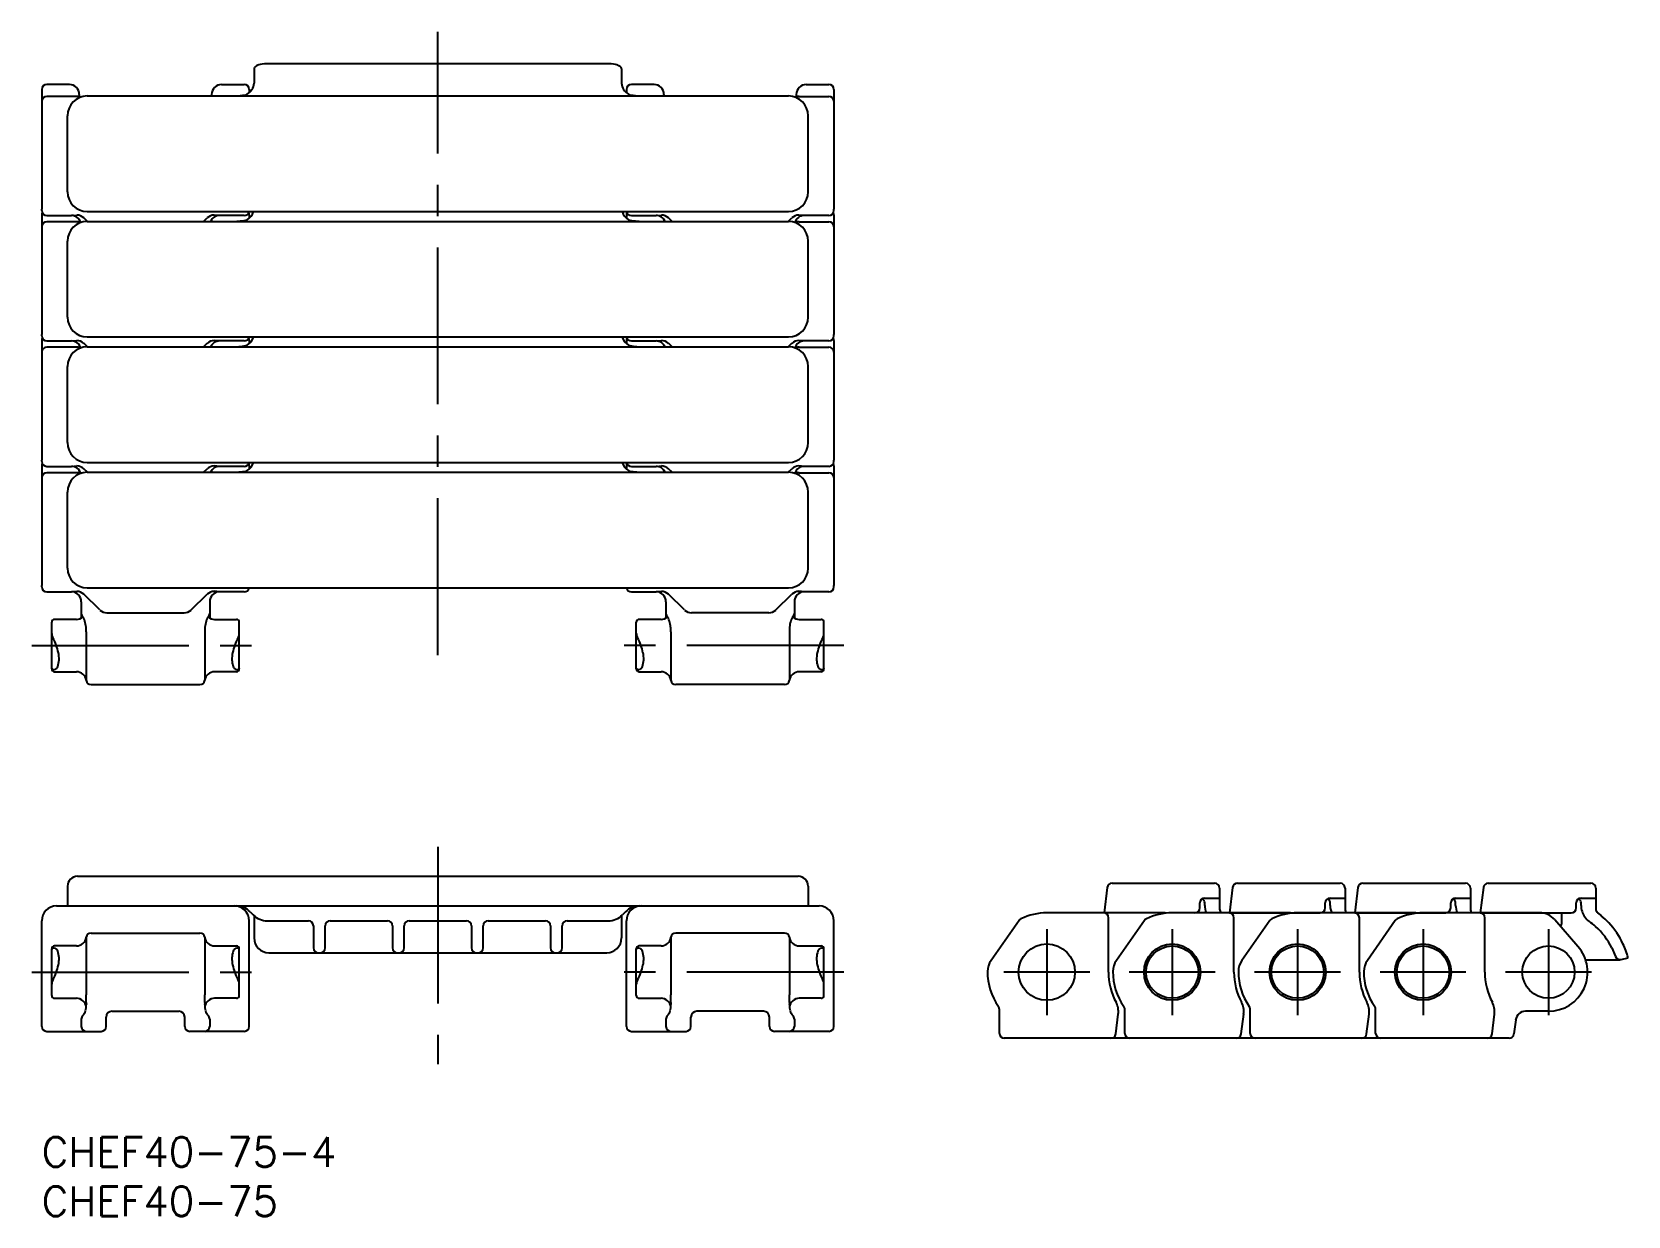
# Model space of a CAD drawing. Extents: x -1 to 161, y -8 to 112.
import ezdxf

# ---------------------------------------------------------------- set-up
doc = ezdxf.new("R2010")
doc.units = 0
doc.header["$LTSCALE"] = 0.5
doc.linetypes.add('CENTER', pattern=[50.8, 31.75, -6.35, 6.35, -6.35])
for name, color, linetype in [('MSM_CENTER', 1, 'CENTER'), ('MSM_CONTINUOUS', 7, 'CONTINUOUS'), ('MSM_PART_NUMBER', 7, 'CONTINUOUS')]:
    doc.layers.add(name, color=color, linetype=linetype)
doc.styles.get("Standard").update_dxf_attribs({"font": 'txt.shx', "height": 3, "bigfont": 'bigfont.shx'})

# ---------------------------------------------------------------- blocks, each defined once
blk = doc.blocks.new('*U10')
at = {"layer": 'MSM_PART_NUMBER'}
blk.add_text('CHEF40-75-4', height=3, dxfattribs=at).set_placement((0, -3))
blk = doc.blocks.new('*U11')
at = {"layer": 'MSM_PART_NUMBER'}
blk.add_text('CHEF40-75', height=3, dxfattribs=at).set_placement((0, -8))

msp = doc.modelspace()

# ---------------------------------------------------------------- linework, layer by layer
at = {"layer": 'MSM_CENTER'}
for p, q in [((40.1, 48.8), (40.1, 111.9)), ((-1, 49.77), (22, 49.77)), ((81.2, 49.77), (58.2, 49.77)), ((40.1, 29.4), (40.1, 7.37)), ((101.76, 21.05), (101.76, 12.35)), ((114.46, 21.05), (114.46, 12.35)), ((127.16, 21.05), (127.16, 12.35)), ((139.86, 21.05), (139.86, 12.35)), ((152.56, 21.05), (152.56, 12.35)), ((-1, 16.7), (22, 16.7)), ((81.2, 16.7), (58.2, 16.7)), ((106.11, 16.7), (97.41, 16.7)), ((118.81, 16.7), (110.11, 16.7)), ((131.51, 16.7), (122.81, 16.7)), ((144.21, 16.7), (135.51, 16.7)), ((156.91, 16.7), (148.21, 16.7))]:
    msp.add_line(p, q, dxfattribs=at)
at = {"layer": 'MSM_CONTINUOUS'}
for p, q in [((57.2, 108.67), (23, 108.67)), ((21.5, 108.16), (21.5, 106.71)), ((58.7, 108.16), (58.7, 106.71)), ((0, 106.07), (0, 93.95)), ((2.8, 106.57), (0.5, 106.57)), ((3.5, 105.37), (0.5, 105.37)), ((3.8, 105.57), (3.8, 105.32)), ((4.6, 105.41), (75.6, 105.41)), ((17.2, 105.57), (17.2, 105.41)), ((18.2, 106.57), (20.5, 106.57)), ((21, 106.07), (21, 105.73)), ((59.2, 106.07), (59.2, 105.73)), ((62, 106.57), (59.7, 106.57)), ((63, 105.57), (63, 105.41)), ((76.4, 105.57), (76.4, 105.32)), ((76.7, 105.37), (79.7, 105.37)), ((77.4, 106.57), (79.7, 106.57)), ((80.2, 106.07), (80.2, 93.95)), ((2.6, 95.71), (2.6, 103.41)), ((77.6, 95.71), (77.6, 103.41)), ((0, 93.82), (0, 93.95)), ((80.2, 93.82), (80.2, 93.95)), ((0, 93.37), (0, 81.25)), ((0.5, 93.31), (3, 93.31)), ((3.5, 92.67), (0.5, 92.67)), ((3, 93.31), (3.54, 93.36)), ((3.8, 92.87), (3.8, 92.62)), ((4.62, 92.71), (4.25, 93.07)), ((4.6, 93.71), (75.6, 93.71)), ((4.6, 92.71), (75.6, 92.71)), ((16.38, 92.71), (16.75, 93.07)), ((17.2, 92.87), (17.2, 92.71)), ((18, 93.31), (17.46, 93.36)), ((20.5, 93.31), (18, 93.31)), ((21, 93.37), (21, 93.03)), ((59.2, 93.37), (59.2, 93.03)), ((59.7, 93.31), (62.2, 93.31)), ((62.2, 93.31), (62.74, 93.36)), ((63, 92.87), (63, 92.71)), ((63.82, 92.71), (63.45, 93.07)), ((75.58, 92.71), (75.95, 93.07)), ((76.4, 92.87), (76.4, 92.62)), ((77.2, 93.31), (76.66, 93.36)), ((76.7, 92.67), (79.7, 92.67)), ((79.7, 93.31), (77.2, 93.31)), ((80.2, 93.37), (80.2, 81.25)), ((2.6, 83.01), (2.6, 90.71)), ((77.6, 83.01), (77.6, 90.71)), ((0, 81.12), (0, 81.25)), ((4.6, 81.01), (75.6, 81.01)), ((80.2, 81.12), (80.2, 81.25)), ((0, 80.67), (0, 68.55)), ((0.5, 80.61), (3, 80.61)), ((3.5, 79.97), (0.5, 79.97)), ((3, 80.61), (3.54, 80.66)), ((3.8, 80.17), (3.8, 79.92)), ((4.62, 80.01), (4.25, 80.37)), ((4.6, 80.01), (75.6, 80.01)), ((16.38, 80.01), (16.75, 80.37)), ((17.2, 80.17), (17.2, 80.01)), ((18, 80.61), (17.46, 80.66)), ((20.5, 80.61), (18, 80.61)), ((21, 80.67), (21, 80.33)), ((59.2, 80.67), (59.2, 80.33)), ((59.7, 80.61), (62.2, 80.61)), ((62.2, 80.61), (62.74, 80.66)), ((63, 80.17), (63, 80.01)), ((63.82, 80.01), (63.45, 80.37)), ((75.58, 80.01), (75.95, 80.37)), ((76.4, 80.17), (76.4, 79.92)), ((77.2, 80.61), (76.66, 80.66)), ((76.7, 79.97), (79.7, 79.97)), ((79.7, 80.61), (77.2, 80.61)), ((80.2, 80.67), (80.2, 68.55)), ((2.6, 70.31), (2.6, 78.01)), ((77.6, 70.31), (77.6, 78.01)), ((0, 68.42), (0, 68.55)), ((0, 67.97), (0, 55.85)), ((0.5, 67.91), (3, 67.91)), ((3, 67.91), (3.54, 67.96)), ((4.6, 68.31), (75.6, 68.31)), ((18, 67.91), (17.46, 67.96)), ((20.5, 67.91), (18, 67.91)), ((21, 67.97), (21, 67.63)), ((59.2, 67.97), (59.2, 67.63)), ((59.7, 67.91), (62.2, 67.91)), ((62.2, 67.91), (62.74, 67.96)), ((77.2, 67.91), (76.66, 67.96)), ((79.7, 67.91), (77.2, 67.91)), ((80.2, 68.42), (80.2, 68.55)), ((80.2, 67.97), (80.2, 55.85)), ((3.5, 67.27), (0.5, 67.27)), ((3.8, 67.47), (3.8, 67.22)), ((4.62, 67.31), (4.25, 67.67)), ((4.6, 67.31), (75.6, 67.31)), ((16.38, 67.31), (16.75, 67.67)), ((17.2, 67.47), (17.2, 67.31)), ((63, 67.47), (63, 67.31)), ((63.82, 67.31), (63.45, 67.67)), ((75.58, 67.31), (75.95, 67.67)), ((76.4, 67.47), (76.4, 67.22)), ((76.7, 67.27), (79.7, 67.27)), ((2.6, 57.61), (2.6, 65.31)), ((77.6, 57.61), (77.6, 65.31)), ((0, 55.72), (0, 55.85)), ((0.5, 55.21), (3, 55.21)), ((3, 55.21), (3.54, 55.26)), ((5.88, 53.37), (4.25, 54.97)), ((4.6, 55.61), (75.6, 55.61)), ((15.12, 53.37), (16.75, 54.97)), ((18, 55.21), (17.46, 55.26)), ((20.5, 55.21), (18, 55.21)), ((59.7, 55.21), (62.2, 55.21)), ((62.2, 55.21), (62.74, 55.26)), ((65.08, 53.37), (63.45, 54.97)), ((74.32, 53.37), (75.95, 54.97)), ((77.2, 55.21), (76.66, 55.26)), ((79.7, 55.21), (77.2, 55.21)), ((80.2, 55.72), (80.2, 55.85)), ((4, 54.21), (4, 52.55)), ((17, 54.21), (17, 52.55)), ((63.2, 54.21), (63.2, 52.55)), ((76.2, 54.21), (76.2, 52.55)), ((1, 47.42), (1, 52.12)), ((3.5, 52.42), (1.3, 52.42)), ((6.58, 53.08), (14.43, 53.08)), ((17.5, 52.42), (19.7, 52.42)), ((20, 47.42), (20, 52.12)), ((60.2, 47.42), (60.2, 52.12)), ((62.7, 52.42), (60.5, 52.42)), ((73.62, 53.08), (65.77, 53.08)), ((76.7, 52.42), (78.9, 52.42)), ((79.2, 47.42), (79.2, 52.12)), ((4.49, 51.17), (4.49, 46.25)), ((16.51, 51.17), (16.51, 46.25)), ((63.69, 51.17), (63.69, 46.25)), ((75.71, 51.17), (75.71, 46.25)), ((1, 47.47), (1, 47.44)), ((1.3, 47.12), (3.5, 47.12)), ((19.7, 47.12), (17.5, 47.12)), ((20, 47.47), (20, 47.44)), ((60.2, 47.47), (60.2, 47.44)), ((60.5, 47.12), (62.7, 47.12)), ((78.9, 47.12), (76.7, 47.12)), ((79.2, 47.47), (79.2, 47.44)), ((4.99, 45.81), (16.01, 45.81)), ((75.21, 45.81), (64.19, 45.81)), ((3.6, 26.4), (76.6, 26.4)), ((2.6, 25.4), (2.6, 23.4)), ((77.6, 25.4), (77.6, 23.4)), ((107.87, 25.26), (107.56, 22.7)), ((108.37, 25.7), (118.76, 25.7)), ((119.26, 25.2), (119.26, 23.09)), ((120.57, 25.26), (120.26, 22.7)), ((121.07, 25.7), (131.46, 25.7)), ((131.96, 25.2), (131.96, 23.09)), ((133.27, 25.26), (132.96, 22.7)), ((133.77, 25.7), (144.16, 25.7)), ((144.66, 25.2), (144.66, 23.09)), ((145.97, 25.26), (145.66, 22.7)), ((146.47, 25.7), (156.86, 25.7)), ((157.36, 25.2), (157.36, 23.09)), ((1.5, 23.4), (78.7, 23.4)), ((21.09, 22.81), (21.41, 22.49)), ((59.11, 22.81), (58.79, 22.49)), ((113.58, 22.7), (101.76, 22.7)), ((126.28, 22.7), (114.46, 22.7)), ((117.26, 23.2), (117.26, 23.7)), ((117.76, 24.2), (119.26, 24.2)), ((117.76, 23.46), (117.76, 23.7)), ((119.44, 22.7), (119.44, 22.7)), ((120.26, 22.7), (129.46, 22.7)), ((138.98, 22.7), (127.16, 22.7)), ((129.96, 23.2), (129.96, 23.7)), ((130.46, 24.2), (131.96, 24.2)), ((130.46, 23.46), (130.46, 23.7)), ((132.14, 22.7), (132.14, 22.7)), ((132.96, 22.7), (142.16, 22.7)), ((151.68, 22.7), (139.86, 22.7)), ((142.66, 23.2), (142.66, 23.7)), ((143.16, 24.2), (144.66, 24.2)), ((143.16, 23.46), (143.16, 23.7)), ((144.84, 22.7), (144.84, 22.7)), ((145.66, 22.7), (154.86, 22.7)), ((152.61, 22.47), (152.61, 22.7)), ((153.91, 21.7), (153.91, 22.7)), ((155.36, 23.2), (155.36, 23.7)), ((155.86, 24.2), (157.36, 24.2)), ((155.86, 23.46), (155.86, 23.7)), ((157.54, 22.7), (157.93, 22.39)), ((0, 11.2), (0, 21.9)), ((21, 11.2), (21, 21.9)), ((21.5, 22.4), (21.5, 20.16)), ((22.83, 21.9), (27, 21.9)), ((27.5, 21.4), (27.5, 19.16)), ((28.7, 19.16), (28.7, 21.4)), ((29.2, 21.9), (35, 21.9)), ((35.5, 21.4), (35.5, 19.16)), ((36.7, 19.16), (36.7, 21.4)), ((37.2, 21.9), (43, 21.9)), ((43.5, 21.4), (43.5, 19.16)), ((44.7, 19.16), (44.7, 21.4)), ((45.2, 21.9), (51, 21.9)), ((51.5, 21.4), (51.5, 19.16)), ((52.7, 19.16), (52.7, 21.4)), ((53.2, 21.9), (57.37, 21.9)), ((58.7, 22.4), (58.7, 20.16)), ((59.2, 11.2), (59.2, 21.9)), ((80.2, 11.2), (80.2, 21.9)), ((98.95, 21.94), (96.12, 17.89)), ((108.01, 16.7), (108.01, 22.2)), ((111.65, 21.94), (108.82, 17.89)), ((120.71, 16.7), (120.71, 22.2)), ((124.35, 21.94), (121.52, 17.89)), ((133.41, 16.7), (133.41, 22.2)), ((137.05, 21.94), (134.22, 17.89)), ((146.11, 16.7), (146.11, 22.2)), ((155.54, 19.3), (153.19, 22.01)), ((4.49, 20.22), (4.49, 14.39)), ((4.99, 20.66), (16.01, 20.66)), ((16.51, 20.22), (16.51, 14.39)), ((63.69, 20.22), (63.69, 14.39)), ((75.21, 20.66), (64.19, 20.66)), ((75.71, 20.22), (75.71, 14.39)), ((1, 14.35), (1, 19.05)), ((1, 19), (1, 19.02)), ((3.5, 19.35), (1.3, 19.35)), ((17.5, 19.35), (19.7, 19.35)), ((20, 14.35), (20, 19.05)), ((20, 19), (20, 19.02)), ((23, 18.66), (57.2, 18.66)), ((60.2, 14.35), (60.2, 19.05)), ((60.2, 19), (60.2, 19.02)), ((62.7, 19.35), (60.5, 19.35)), ((76.7, 19.35), (78.9, 19.35)), ((79.2, 14.35), (79.2, 19.05)), ((79.2, 19), (79.2, 19.02)), ((156.31, 17.96), (159.8, 17.96)), ((158.97, 19.17), (159.34, 18.27)), ((159.93, 17.98), (160.62, 18.16)), ((1.3, 14.05), (3.5, 14.05)), ((4.5, 13.62), (4.49, 14.39)), ((4.5, 13.62), (4.51, 13.41)), ((16.5, 13.62), (16.49, 13.41)), ((16.5, 13.62), (16.51, 14.39)), ((19.7, 14.05), (17.5, 14.05)), ((60.5, 14.05), (62.7, 14.05)), ((63.7, 13.62), (63.69, 14.39)), ((63.7, 13.62), (63.71, 13.41)), ((75.7, 13.62), (75.69, 13.41)), ((75.7, 13.62), (75.71, 14.39)), ((78.9, 14.05), (76.7, 14.05)), ((96.96, 10.5), (96.96, 12.94)), ((109.66, 10.5), (109.66, 12.94)), ((122.36, 10.5), (122.36, 12.94)), ((135.06, 10.5), (135.06, 12.94)), ((4, 11.95), (4, 11.2)), ((6.52, 11.2), (6.52, 12.14)), ((7.12, 12.74), (13.87, 12.74)), ((14.47, 11.2), (14.47, 12.14)), ((17, 11.95), (17, 11.2)), ((63.2, 11.95), (63.2, 11.2)), ((65.73, 11.2), (65.73, 12.14)), ((73.08, 12.74), (66.33, 12.74)), ((73.68, 11.2), (73.68, 12.14)), ((76.2, 11.95), (76.2, 11.2)), ((108.75, 10.44), (109, 12.46)), ((121.45, 10.44), (121.7, 12.46)), ((134.15, 10.44), (134.4, 12.46)), ((146.85, 10.44), (147.1, 12.46)), ((149.24, 11.86), (149.07, 10.44)), ((152.56, 12.74), (150.23, 12.74)), ((0.5, 10.7), (6.02, 10.7)), ((20.5, 10.7), (14.97, 10.7)), ((59.7, 10.7), (65.23, 10.7)), ((79.7, 10.7), (74.18, 10.7)), ((148.57, 10), (97.46, 10))]:
    msp.add_line(p, q, dxfattribs=at)
at = {"layer": 'MSM_CONTINUOUS', "color": 6}
msp.add_polyline3d([(130.49, 23.11, 0), (130.49, 23.11, 0), (130.49, 23.11, 0), (130.49, 23.11, 0), (130.49, 23.11, 0), (130.49, 23.11, 0), (130.49, 23.11, 0), (130.49, 23.11, 0), (130.49, 23.11, 0), (130.49, 23.11, 0), (130.49, 23.11, 0), (130.49, 23.11, 0), (130.49, 23.11, 0), (130.49, 23.11, 0), (130.49, 23.11, 0), (130.49, 23.11, 0), (130.49, 23.11, 0), (130.49, 23.11, 0), (130.49, 23.11, 0), (130.49, 23.11, 0), (130.49, 23.11, 0), (130.49, 23.11, 0), (130.49, 23.11, 0), (130.49, 23.11, 0), (130.49, 23.11, 0), (130.49, 23.11, 0), (130.49, 23.11, 0), (130.49, 23.11, 0), (130.49, 23.11, 0), (130.49, 23.11, 0), (130.49, 23.11, 0), (130.49, 23.11, 0), (130.49, 23.11, 0), (130.49, 23.11, 0), (130.49, 23.11, 0), (130.49, 23.11, 0), (130.49, 23.11, 0), (130.49, 23.11, 0), (130.49, 23.11, 0), (130.49, 23.11, 0), (130.49, 23.11, 0), (130.49, 23.11, 0), (130.49, 23.11, 0), (130.49, 23.11, 0), (130.49, 23.11, 0), (130.49, 23.11, 0), (130.49, 23.11, 0), (130.49, 23.12, 0), (130.49, 23.12, 0), (130.49, 23.12, 0), (130.49, 23.12, 0), (130.49, 23.12, 0), (130.49, 23.12, 0), (130.49, 23.12, 0), (130.49, 23.12, 0), (130.49, 23.12, 0), (130.49, 23.12, 0), (130.49, 23.12, 0), (130.49, 23.12, 0), (130.49, 23.12, 0), (130.49, 23.12, 0), (130.49, 23.12, 0), (130.49, 23.12, 0), (130.49, 23.12, 0), (130.49, 23.12, 0), (130.49, 23.12, 0), (130.49, 23.12, 0), (130.49, 23.12, 0), (130.49, 23.12, 0), (130.49, 23.12, 0), (130.49, 23.12, 0), (130.49, 23.12, 0), (130.49, 23.12, 0), (130.49, 23.12, 0), (130.49, 23.12, 0), (130.49, 23.12, 0), (130.49, 23.12, 0), (130.49, 23.12, 0), (130.49, 23.12, 0), (130.49, 23.12, 0), (130.49, 23.12, 0), (130.49, 23.12, 0), (130.49, 23.12, 0), (130.49, 23.12, 0), (130.49, 23.12, 0), (130.49, 23.12, 0), (130.49, 23.12, 0), (130.49, 23.12, 0), (130.49, 23.12, 0), (130.49, 23.12, 0), (130.49, 23.12, 0), (130.49, 23.12, 0), (130.49, 23.12, 0), (130.49, 23.12, 0), (130.49, 23.12, 0), (130.49, 23.12, 0), (130.49, 23.12, 0), (130.49, 23.12, 0), (130.49, 23.12, 0), (130.49, 23.12, 0), (130.48, 23.12, 0), (130.48, 23.12, 0), (130.48, 23.12, 0), (130.48, 23.12, 0), (130.48, 23.12, 0), (130.48, 23.12, 0), (130.48, 23.12, 0), (130.48, 23.12, 0), (130.48, 23.12, 0), (130.48, 23.12, 0), (130.48, 23.12, 0), (130.48, 23.12, 0), (130.48, 23.12, 0), (130.48, 23.12, 0), (130.48, 23.12, 0), (130.48, 23.12, 0), (130.48, 23.12, 0), (130.48, 23.12, 0), (130.48, 23.12, 0), (130.48, 23.12, 0), (130.48, 23.13, 0), (130.48, 23.13, 0), (130.48, 23.13, 0), (130.48, 23.13, 0), (130.48, 23.13, 0), (130.48, 23.13, 0), (130.48, 23.13, 0), (130.48, 23.13, 0), (130.48, 23.13, 0), (130.48, 23.13, 0), (130.48, 23.13, 0), (130.48, 23.13, 0), (130.48, 23.13, 0), (130.48, 23.13, 0), (130.48, 23.13, 0), (130.48, 23.13, 0), (130.48, 23.13, 0), (130.48, 23.13, 0), (130.48, 23.13, 0), (130.48, 23.13, 0), (130.48, 23.13, 0), (130.48, 23.13, 0), (130.48, 23.13, 0), (130.48, 23.13, 0), (130.48, 23.13, 0), (130.48, 23.13, 0), (130.48, 23.13, 0), (130.48, 23.13, 0), (130.48, 23.13, 0), (130.48, 23.13, 0), (130.48, 23.13, 0), (130.48, 23.14, 0), (130.48, 23.14, 0), (130.48, 23.14, 0), (130.48, 23.14, 0), (130.48, 23.14, 0), (130.48, 23.14, 0), (130.48, 23.14, 0), (130.48, 23.14, 0), (130.48, 23.14, 0)], dxfattribs=at)
at = {"layer": 'MSM_CONTINUOUS'}
for centre, radius in [((101.76, 16.7), 2.85), ((114.46, 16.7), 2.85), ((127.16, 16.7), 2.85), ((139.86, 16.7), 2.85), ((114.46, 16.7), 2.65), ((127.16, 16.7), 2.65), ((139.86, 16.7), 2.65), ((152.56, 16.7), 2.65)]:
    msp.add_circle(centre, radius, dxfattribs=at)
for centre, radius, start, end in [((21.82, 108.14), 0.317, 123.0986, 177.964), ((22.32, 107.39), 1.22, 99.8347, 123.4298), ((22.95, 104.26), 4.42, 89.3833, 101.0169), ((57.25, 104.26), 4.42, 78.9831, 90.6167), ((57.88, 107.39), 1.22, 56.5702, 80.1653), ((58.38, 108.14), 0.317, 2.036, 56.9014), ((20.09, 106.81), 1.41, 299.7342, 355.8076), ((60.11, 106.81), 1.41, 184.1924, 240.2658), ((0.5, 106.07), 0.5, 90, 180), ((0.5, 104.87), 0.5, 90, 180), ((4.6, 103.41), 2, 90, 180), ((2.8, 105.57), 1, 0, 90), ((3.5, 104.37), 1, 66.3157, 90), ((18.2, 105.57), 1, 90, 180), ((19.19, 114.3), 8.89, 268.7532, 278.4514), ((20.5, 106.07), 0.5, 0, 90), ((20.4, 106.4), 0.901, 276.2865, 295.643), ((59.7, 106.07), 0.5, 90, 180), ((59.8, 106.4), 0.901, 244.357, 263.7135), ((61.01, 114.3), 8.89, 261.5486, 271.2468), ((62, 105.57), 1, 0, 90), ((75.6, 103.41), 2, 0, 90), ((76.7, 104.37), 1, 90, 113.6843), ((77.4, 105.57), 1, 90, 180), ((79.7, 106.07), 0.5, 0, 90), ((79.7, 104.87), 0.5, 0, 90), ((4.6, 95.71), 2, 180, 270), ((75.6, 95.71), 2, 270, 0), ((0.5, 93.81), 0.5, 180, 270), ((79.7, 93.81), 0.5, 270, 0), ((0.5, 93.37), 0.5, 153.7035, 180), ((0.5, 92.17), 0.5, 90, 180), ((4.6, 90.71), 2, 90, 180), ((3, 92.31), 1, 16.9316, 90), ((3.5, 91.67), 1, 66.3157, 90), ((3.54, 92.35), 1, 45.2891, 90.019), ((2.8, 92.87), 1, 0, 2.5405), ((17.46, 92.35), 1, 89.981, 134.7109), ((18, 92.31), 1, 90, 156.5762), ((18.2, 92.87), 1, 177.4595, 180), ((19.19, 101.6), 8.89, 268.7532, 278.4514), ((20.5, 93.81), 0.5, 270, 348.1738), ((20.4, 93.7), 0.901, 276.2865, 295.643), ((20.09, 94.11), 1.41, 299.7342, 343.3431), ((20.5, 93.37), 0.5, 0, 26.2965), ((60.11, 94.11), 1.41, 196.6569, 240.2658), ((59.7, 93.37), 0.5, 153.7035, 180), ((59.7, 93.81), 0.5, 191.8262, 270), ((59.8, 93.7), 0.901, 244.357, 263.7135), ((61.01, 101.6), 8.89, 261.5486, 271.2468), ((62.2, 92.31), 1, 23.4238, 90), ((62.74, 92.35), 1, 45.2891, 90.019), ((62, 92.87), 1, 0, 2.5405), ((75.6, 90.71), 2, 0, 90), ((76.66, 92.35), 1, 89.981, 134.7109), ((77.2, 92.31), 1, 90, 163.0684), ((76.7, 91.67), 1, 90, 113.6843), ((77.4, 92.87), 1, 177.4595, 180), ((79.7, 92.17), 0.5, 0, 90), ((79.7, 93.37), 0.5, 0, 26.2965), ((4.6, 83.01), 2, 180, 270), ((75.6, 83.01), 2, 270, 0), ((0.5, 81.11), 0.5, 180, 270), ((0.5, 80.67), 0.5, 153.7035, 180), ((20.5, 81.11), 0.5, 270, 348.1738), ((20.09, 81.41), 1.41, 299.7342, 343.3431), ((20.5, 80.67), 0.5, 0, 26.2965), ((60.11, 81.41), 1.41, 196.6569, 240.2658), ((59.7, 80.67), 0.5, 153.7035, 180), ((59.7, 81.11), 0.5, 191.8262, 270), ((79.7, 81.11), 0.5, 270, 0), ((79.7, 80.67), 0.5, 0, 26.2965), ((0.5, 79.47), 0.5, 90, 180), ((4.6, 78.01), 2, 90, 180), ((3, 79.61), 1, 16.9316, 90), ((3.5, 78.97), 1, 66.3157, 90), ((3.54, 79.65), 1, 45.2891, 90.019), ((2.8, 80.17), 1, 0, 2.5405), ((17.46, 79.65), 1, 89.981, 134.7109), ((18, 79.61), 1, 90, 156.5762), ((18.2, 80.17), 1, 177.4595, 180), ((19.19, 88.9), 8.89, 268.7532, 278.4514), ((20.4, 81), 0.901, 276.2865, 295.643), ((59.8, 81), 0.901, 244.357, 263.7135), ((61.01, 88.9), 8.89, 261.5486, 271.2468), ((62.2, 79.61), 1, 23.4238, 90), ((62.74, 79.65), 1, 45.2891, 90.019), ((62, 80.17), 1, 0, 2.5405), ((75.6, 78.01), 2, 0, 90), ((76.66, 79.65), 1, 89.981, 134.7109), ((77.2, 79.61), 1, 90, 163.0684), ((76.7, 78.97), 1, 90, 113.6843), ((77.4, 80.17), 1, 177.4595, 180), ((79.7, 79.47), 0.5, 0, 90), ((4.6, 70.31), 2, 180, 270), ((75.6, 70.31), 2, 270, 0), ((0.5, 68.41), 0.5, 180, 270), ((0.5, 67.97), 0.5, 153.7035, 180), ((3, 66.91), 1, 16.9316, 90), ((3.54, 66.95), 1, 45.2891, 90.019), ((17.46, 66.95), 1, 89.981, 134.7109), ((18, 66.91), 1, 90, 156.5762), ((20.5, 68.41), 0.5, 270, 348.1738), ((20.09, 68.71), 1.41, 299.7342, 343.3431), ((20.5, 67.97), 0.5, 0, 26.2965), ((60.11, 68.71), 1.41, 196.6569, 240.2658), ((59.7, 67.97), 0.5, 153.7035, 180), ((59.7, 68.41), 0.5, 191.8262, 270), ((62.2, 66.91), 1, 23.4238, 90), ((62.74, 66.95), 1, 45.2891, 90.019), ((76.66, 66.95), 1, 89.981, 134.7109), ((77.2, 66.91), 1, 90, 163.0684), ((79.7, 68.41), 0.5, 270, 0), ((79.7, 67.97), 0.5, 0, 26.2965), ((0.5, 66.77), 0.5, 90, 180), ((4.6, 65.31), 2, 90, 180), ((3.5, 66.27), 1, 66.3157, 90), ((2.8, 67.47), 1, 0, 2.5405), ((18.2, 67.47), 1, 177.4595, 180), ((19.19, 76.2), 8.89, 268.7532, 278.4514), ((20.4, 68.3), 0.901, 276.2865, 295.643), ((59.8, 68.3), 0.901, 244.357, 263.7135), ((61.01, 76.2), 8.89, 261.5486, 271.2468), ((62, 67.47), 1, 0, 2.5405), ((75.6, 65.31), 2, 0, 90), ((76.7, 66.27), 1, 90, 113.6843), ((77.4, 67.47), 1, 177.4595, 180), ((79.7, 66.77), 0.5, 0, 90), ((4.6, 57.61), 2, 180, 270), ((75.6, 57.61), 2, 270, 0), ((0.5, 55.71), 0.5, 180, 270), ((3, 54.21), 1, 0, 90), ((3.54, 54.25), 1, 45.2891, 90.019), ((17.46, 54.25), 1, 89.981, 134.7109), ((18, 54.21), 1, 90, 180), ((20.5, 55.71), 0.5, 270, 348.1738), ((59.7, 55.71), 0.5, 191.8262, 270), ((62.2, 54.21), 1, 0, 90), ((62.74, 54.25), 1, 45.2891, 90.019), ((76.66, 54.25), 1, 89.981, 134.7109), ((77.2, 54.21), 1, 90, 180), ((79.7, 55.71), 0.5, 270, 0), ((6.58, 54.08), 1, 225.5391, 270), ((14.42, 54.08), 1, 270, 314.4609), ((65.78, 54.08), 1, 225.5391, 270), ((73.62, 54.08), 1, 270, 314.4609), ((1.3, 52.12), 0.3, 90, 180), ((3.5, 53.42), 1, 270, 310.9391), ((4.5, 53.05), 0.5, 180, 214.3088), ((2.22, 51.5), 2.26, 2.9289, 34.3088), ((18.78, 51.5), 2.26, 145.6912, 177.0711), ((17.5, 53.42), 1, 229.0609, 270), ((16.5, 53.05), 0.5, 325.6912, 0), ((19.7, 52.12), 0.3, 0, 90), ((60.5, 52.12), 0.3, 90, 180), ((62.7, 53.42), 1, 270, 310.9391), ((63.7, 53.05), 0.5, 180, 214.3088), ((61.42, 51.5), 2.26, 2.9289, 34.3088), ((77.98, 51.5), 2.26, 145.6912, 177.0711), ((76.7, 53.42), 1, 229.0609, 270), ((75.7, 53.05), 0.5, 325.6912, 0), ((78.9, 52.12), 0.3, 0, 90), ((1.71, 51), 0.709, 180.0776, 190.8455), ((1.91, 51.04), 0.917, 191.1455, 211.9199), ((-3.99, 47.88), 5.78, 11.4201, 27.6213), ((-1657.88, -4.97), 1663.32, 1.93424, 1.94946), ((1678.88, -4.97), 1663.32, 178.05054, 178.06576), ((24.99, 47.88), 5.78, 152.3787, 168.5799), ((19.09, 51.04), 0.917, 328.0801, 348.8545), ((19.29, 51), 0.709, 349.1545, 359.9224), ((60.91, 51), 0.709, 180.0776, 190.8455), ((61.11, 51.04), 0.917, 191.1455, 211.9199), ((55.21, 47.88), 5.78, 11.4201, 27.6213), ((-1598.68, -4.97), 1663.32, 1.93424, 1.94946), ((1738.08, -4.97), 1663.32, 178.05054, 178.06576), ((84.19, 47.88), 5.78, 152.3787, 168.5799), ((78.29, 51.04), 0.917, 328.0801, 348.8545), ((78.49, 51), 0.709, 349.1545, 359.9224), ((-0.67, 48.43), 2.42, 340.9484, 14.1805), ((21.67, 48.43), 2.42, 165.8195, 199.0516), ((58.53, 48.43), 2.42, 340.9484, 14.1805), ((80.87, 48.43), 2.42, 165.8195, 199.0516), ((1.17, 47.5), 0.174, 200.6166, 258.9831), ((1.3, 47.42), 0.3, 180, 270), ((1.17, 47.79), 0.463, 265.0909, 296.5187), ((1.11, 47.87), 0.561, 298.9004, 335.6019), ((3.5, 46.12), 1, 7.2774, 90), ((17.5, 46.12), 1, 90, 172.7226), ((19.89, 47.87), 0.561, 204.3981, 241.0996), ((19.83, 47.79), 0.463, 243.4813, 274.9091), ((19.7, 47.42), 0.3, 270, 0), ((19.83, 47.5), 0.174, 281.0169, 339.3834), ((60.37, 47.5), 0.174, 200.6166, 258.9831), ((60.5, 47.42), 0.3, 180, 270), ((60.37, 47.79), 0.463, 265.0909, 296.5187), ((60.31, 47.87), 0.561, 298.9004, 335.6019), ((62.7, 46.12), 1, 7.2774, 90), ((76.7, 46.12), 1, 90, 172.7226), ((79.09, 47.87), 0.561, 204.3981, 241.0996), ((79.03, 47.79), 0.463, 243.4813, 274.9091), ((78.9, 47.42), 0.3, 270, 0), ((79.03, 47.5), 0.174, 281.0169, 339.3834), ((4.99, 46.31), 0.5, 187.2763, 270.0127), ((16.01, 46.31), 0.5, 269.9873, 352.7237), ((64.19, 46.31), 0.5, 187.2763, 270.0127), ((75.21, 46.31), 0.5, 269.9873, 352.7237), ((3.6, 25.4), 1, 90, 180), ((76.6, 25.4), 1, 0, 90), ((108.37, 25.2), 0.5, 90, 173), ((118.76, 25.2), 0.5, 0, 90), ((121.07, 25.2), 0.5, 90, 173), ((131.46, 25.2), 0.5, 0, 90), ((133.77, 25.2), 0.5, 90, 173), ((144.16, 25.2), 0.5, 0, 90), ((146.47, 25.2), 0.5, 90, 173), ((156.86, 25.2), 0.5, 0, 90), ((1.5, 21.9), 1.5, 90, 180), ((19.5, 21.9), 1.5, 0, 90), ((19.67, 21.4), 2, 45, 90), ((60.53, 21.4), 2, 90, 135), ((60.7, 21.9), 1.5, 90, 180), ((78.7, 21.9), 1.5, 0, 90), ((101.76, 16.7), 6, 90, 115.7771), ((107.51, 22.2), 0.5, 0, 90), ((114.46, 16.7), 6, 90, 115.7771), ((113.58, 20.7), 2, 80.7437, 90), ((116.76, 23.2), 0.5, 270, 360), ((117.76, 23.7), 0.5, 90, 180), ((117.26, 23.7), 0.5, 0, 60.3931), ((119.76, 23.46), 2, 180, 202.294), ((119.76, 23.09), 0.5, 180, 230.6707), ((120.21, 22.2), 0.5, 0, 90), ((127.16, 16.7), 6, 90, 115.7771), ((126.28, 20.7), 2, 80.7437, 90), ((129.46, 23.2), 0.5, 270, 360), ((130.46, 23.7), 0.5, 90, 180), ((129.96, 23.7), 0.5, 0, 60.3931), ((132.46, 23.46), 2, 180, 202.294), ((132.46, 23.09), 0.5, 180, 230.6707), ((132.91, 22.2), 0.5, 0, 90), ((139.86, 16.7), 6, 90, 115.7771), ((138.98, 20.7), 2, 80.7437, 90), ((142.16, 23.2), 0.5, 270, 360), ((143.16, 23.7), 0.5, 90, 180), ((142.66, 23.7), 0.5, 0, 60.3931), ((145.16, 23.46), 2, 180, 202.294), ((145.16, 23.09), 0.5, 180, 230.6707), ((145.61, 22.2), 0.5, 0, 90), ((151.68, 20.7), 2, 41, 90), ((154.86, 23.2), 0.5, 270, 360), ((155.86, 23.7), 0.5, 90, 180), ((155.36, 23.7), 0.5, 0, 60.3931), ((157.86, 23.46), 2, 180, 215.7101), ((157.86, 23.09), 0.5, 180, 230.6707), ((22.83, 23.9), 2, 225, 270), ((27, 21.4), 0.5, 0, 90), ((29.2, 21.4), 0.5, 90, 180), ((35, 21.4), 0.5, 0, 90), ((37.2, 21.4), 0.5, 90, 180), ((43, 21.4), 0.5, 0, 90), ((45.2, 21.4), 0.5, 90, 180), ((51, 21.4), 0.5, 0, 90), ((53.2, 21.4), 0.5, 90, 180), ((57.37, 23.9), 2, 270, 315), ((99.36, 21.65), 0.5, 115.7771, 145), ((112.06, 21.65), 0.5, 115.7771, 145), ((124.76, 21.65), 0.5, 115.7771, 145), ((137.46, 21.65), 0.5, 115.7771, 145), ((153.41, 21.7), 0.5, 315.3819, 0), ((157.83, 23.43), 1.97, 215.5476, 234.7657), ((148.61, 11.05), 13.48, 49.6787, 53.0922), ((152.56, 16), 7.15, 26.3077, 48.1675), ((153.68, 17.11), 6.77, 42.6494, 51.4959), ((152.56, 16), 8.35, 25.3488, 43.05), ((3.5, 20.35), 1, 270, 352.723), ((4.99, 20.16), 0.5, 90, 172.723), ((16.01, 20.16), 0.5, 7.277, 90), ((17.5, 20.35), 1, 187.277, 270), ((23, 20.16), 1.5, 180, 270), ((57.2, 20.16), 1.5, 270, 0), ((62.7, 20.35), 1, 270, 352.723), ((64.19, 20.16), 0.5, 90, 172.723), ((75.21, 20.16), 0.5, 7.277, 90), ((76.7, 20.35), 1, 187.277, 270), ((152.56, 16), 8.35, 14.9999, 25.3489), ((1.3, 19.05), 0.3, 90, 180), ((1.17, 18.96), 0.174, 101.0169, 159.3834), ((1.17, 18.67), 0.463, 63.4813, 94.9091), ((1.11, 18.6), 0.561, 24.3981, 61.0996), ((-0.67, 18.04), 2.42, 345.8195, 19.0516), ((21.67, 18.04), 2.42, 160.9484, 194.1805), ((19.89, 18.6), 0.561, 118.9004, 155.6019), ((19.83, 18.67), 0.463, 85.0909, 116.5187), ((19.7, 19.05), 0.3, 0, 90), ((19.83, 18.96), 0.174, 20.6166, 78.9831), ((28, 19.16), 0.5, 180, 270), ((28.2, 19.16), 0.5, 270, 0), ((36, 19.16), 0.5, 180, 270), ((36.2, 19.16), 0.5, 270, 0), ((44, 19.16), 0.5, 180, 270), ((44.2, 19.16), 0.5, 270, 0), ((52, 19.16), 0.5, 180, 270), ((52.2, 19.16), 0.5, 270, 0), ((60.5, 19.05), 0.3, 90, 180), ((60.37, 18.96), 0.174, 101.0169, 159.3834), ((60.37, 18.67), 0.463, 63.4813, 94.9091), ((60.31, 18.6), 0.561, 24.3981, 61.0996), ((58.53, 18.04), 2.42, 345.8195, 19.0516), ((80.87, 18.04), 2.42, 160.9484, 194.1805), ((79.09, 18.6), 0.561, 118.9004, 155.6019), ((79.03, 18.67), 0.463, 85.0909, 116.5187), ((78.9, 19.05), 0.3, 0, 90), ((79.03, 18.96), 0.174, 20.6166, 78.9831), ((97.76, 16.74), 2, 145, 179.4115), ((110.46, 16.74), 2, 145, 179.4115), ((123.16, 16.74), 2, 145, 179.4115), ((135.86, 16.74), 2, 145, 179.4115), ((152.56, 16.7), 3.96, 270, 41), ((159.8, 18.46), 0.5, 202.4637, 285), ((-3.99, 18.59), 5.78, 332.3787, 348.5799), ((24.99, 18.59), 5.78, 191.4201, 207.6213), ((55.21, 18.59), 5.78, 332.3787, 348.5799), ((84.19, 18.59), 5.78, 191.4201, 207.6213), ((101.76, 16.7), 6, 179.4115, 215.3746), ((114.46, 16.7), 6.45, 180, 208.2573), ((114.46, 16.7), 6, 179.4115, 215.3746), ((127.16, 16.7), 6.45, 180, 208.2573), ((127.16, 16.7), 6, 179.4115, 215.3746), ((139.86, 16.7), 6.45, 180, 208.2573), ((139.86, 16.7), 6, 179.4115, 215.3746), ((152.56, 16.7), 6.45, 180, 208.2573), ((1.71, 15.47), 0.709, 169.1545, 179.9224), ((1.91, 15.42), 0.917, 148.0801, 168.8545), ((19.09, 15.42), 0.917, 11.1455, 31.9199), ((19.29, 15.47), 0.709, 0.0776, 10.8455), ((60.91, 15.47), 0.709, 169.1545, 179.9224), ((61.11, 15.42), 0.917, 148.0801, 168.8545), ((78.29, 15.42), 0.917, 11.1455, 31.9199), ((78.49, 15.47), 0.709, 0.0776, 10.8455), ((1.3, 14.35), 0.3, 180, 270), ((3.5, 13.05), 1, 6.3678, 90), ((2.11, 13.41), 2.39, 345.1638, 359.9838), ((18.89, 13.41), 2.39, 180.0162, 194.8362), ((17.5, 13.05), 1, 90, 173.6322), ((19.7, 14.35), 0.3, 270, 0), ((60.5, 14.35), 0.3, 180, 270), ((62.7, 13.05), 1, 6.3678, 90), ((61.31, 13.41), 2.39, 345.1638, 359.9838), ((78.09, 13.41), 2.39, 180.0162, 194.8362), ((76.7, 13.05), 1, 90, 173.6322), ((78.9, 14.35), 0.3, 270, 0), ((96.46, 12.94), 0.5, 0, 35.3746), ((107.01, 12.7), 2, 353, 28.2573), ((109.16, 12.94), 0.5, 0, 35.3746), ((119.71, 12.7), 2, 353, 28.2573), ((121.86, 12.94), 0.5, 0, 35.3746), ((132.41, 12.7), 2, 353, 28.2573), ((134.56, 12.94), 0.5, 0, 35.3746), ((145.11, 12.7), 2, 353, 28.2573), ((4.5, 11.95), 0.5, 134.5552, 180), ((3.42, 13.05), 1.04, 314.5552, 345.7766), ((7.12, 12.14), 0.6, 90, 180), ((13.87, 12.14), 0.6, 0, 90), ((17.58, 13.05), 1.04, 194.2234, 225.4448), ((16.5, 11.95), 0.5, 0, 45.4448), ((63.7, 11.95), 0.5, 134.5552, 180), ((62.62, 13.05), 1.04, 314.5552, 345.7766), ((66.33, 12.14), 0.6, 90, 180), ((73.08, 12.14), 0.6, 0, 90), ((76.78, 13.05), 1.04, 194.2234, 225.4448), ((75.7, 11.95), 0.5, 0, 45.4448), ((150.23, 11.74), 1, 90, 173), ((0.5, 11.2), 0.5, 180, 270), ((4.5, 11.2), 0.5, 180, 270), ((6.02, 11.2), 0.5, 270, 0), ((14.97, 11.2), 0.5, 180, 270), ((16.5, 11.2), 0.5, 270, 0), ((20.5, 11.2), 0.5, 270, 0), ((59.7, 11.2), 0.5, 180, 270), ((63.7, 11.2), 0.5, 180, 270), ((65.23, 11.2), 0.5, 270, 0), ((74.18, 11.2), 0.5, 180, 270), ((75.7, 11.2), 0.5, 270, 0), ((79.7, 11.2), 0.5, 270, 0), ((97.46, 10.5), 0.5, 180, 270), ((108.25, 10.5), 0.5, 270, 353), ((110.16, 10.5), 0.5, 180, 270), ((120.95, 10.5), 0.5, 270, 353), ((122.86, 10.5), 0.5, 180, 270), ((133.65, 10.5), 0.5, 270, 353), ((135.56, 10.5), 0.5, 180, 270), ((146.35, 10.5), 0.5, 270, 353), ((148.57, 10.5), 0.5, 270, 353)]:
    msp.add_arc(centre, radius, start, end, dxfattribs=at)

# ---------------------------------------------------------------- block references
for name in ['*U10', '*U11']:
    msp.add_blockref(name, (0, 0), dxfattribs=at)

doc.saveas('drawing.dxf')
